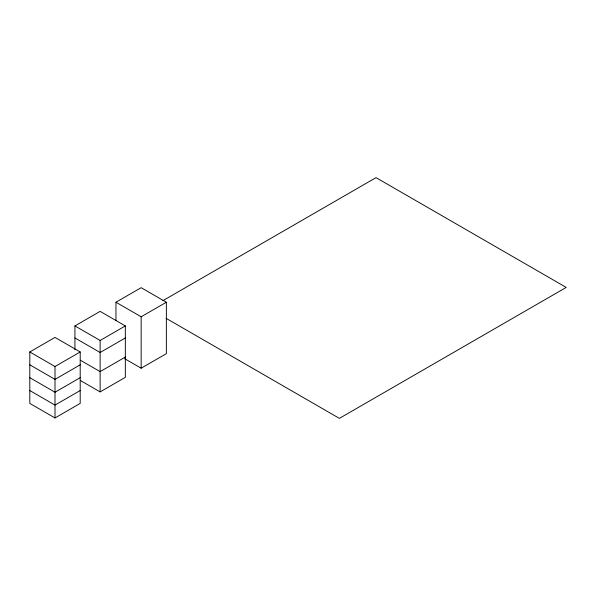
<?xml version="1.0" encoding="UTF-8"?>
<svg xmlns="http://www.w3.org/2000/svg" width="596" height="596" viewBox="0 0 596 596"><rect width="100%" height="100%" fill="white"/><g stroke="black" fill="none" stroke-linecap="round" stroke-linejoin="round"><path stroke-width="0.89" d="M29.8 351.968L55.003 337.418L80.199 351.968L80.199 403.403L55.003 417.952L29.8 403.403L29.8 351.968L55.003 366.518L80.199 351.968M74.925 349.777L74.925 325.915L100.128 311.365L125.331 325.915L125.331 377.35L100.128 391.9L80.438 380.531M115.952 320.596L115.952 302.232L141.155 287.682L166.359 302.232L166.359 353.659L141.155 368.209L124.616 358.665M162.887 300.682L376.024 177.63L566.2 287.421L339.392 418.37L166.135 318.346M74.925 325.915L100.128 340.465L125.331 325.915M115.952 302.232L141.155 316.781L166.359 302.232M125.331 337.947L100.128 352.497L74.925 337.947M80.199 364.827L55.003 379.376L29.8 364.827M80.199 377.685L55.003 392.235L29.8 377.685M125.331 357.064L100.128 371.613L80.438 360.245M80.199 390.544L55.003 405.094L29.8 390.544M141.155 316.781L141.155 368.209M100.128 340.465L100.128 391.9M55.003 366.518L55.003 417.952"/></g></svg>
